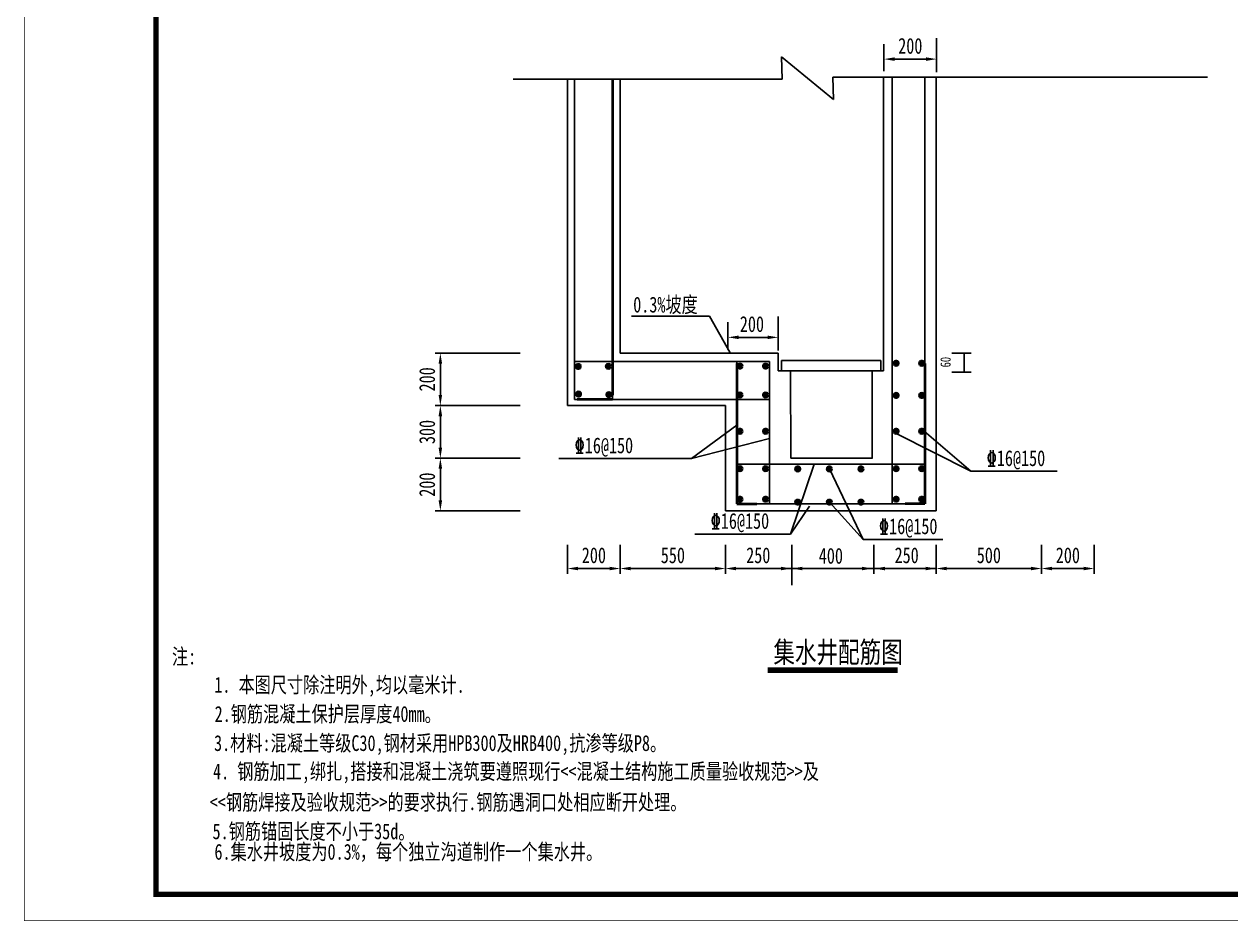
# Model space of a CAD drawing. Header units: inches. Extents: x -113 to 2477, y -497 to 443.
# Drawn here: x 1541.6 to 1770.8, y -493 to -322.6 of the extents above; entities that cross this region are included whole.
import ezdxf

# ---------------------------------------------------------------- set-up
doc = ezdxf.new("R2010")
doc.units = ezdxf.units.IN
doc.header["$MEASUREMENT"] = 0
doc.styles.add('宋体', font='', dxfattribs={"width": 0.75})
doc.styles.get('宋体').set_extended_font_data('SimSun')

msp = doc.modelspace()

# ---------------------------------------------------------------- hatches: boundary and pattern name
at = {"lineweight": 50}
for points in [[(1652.981, -387.616, 1), (1652.181, -387.616, 1)], [(1677.974, -387.583, -1), (1677.174, -387.583, -1)], [(1682.831, -387.583, -1), (1682.031, -387.583, -1)], [(1707.626, -387.038, -1), (1706.826, -387.038, -1)], [(1712.483, -387.038, -1), (1711.683, -387.038, -1)], [(1647.25, -387.646, 1), (1646.45, -387.646, 1)], [(1647.31, -392.894, 1), (1646.51, -392.894, 1)], [(1653.067, -392.994, 1), (1652.267, -392.994, 1)], [(1677.974, -393.108, -1), (1677.174, -393.108, -1)], [(1682.831, -393.108, -1), (1682.031, -393.108, -1)], [(1707.626, -393.174, -1), (1706.826, -393.174, -1)], [(1712.483, -393.174, -1), (1711.683, -393.174, -1)], [(1677.974, -399.955, -1), (1677.174, -399.955, -1)], [(1682.831, -399.955, -1), (1682.031, -399.955, -1)], [(1707.626, -399.955, -1), (1706.826, -399.955, -1)], [(1712.483, -399.955, -1), (1711.683, -399.955, -1)], [(1677.974, -407.069, -1), (1677.174, -407.069, -1)], [(1682.831, -407.069, -1), (1682.031, -407.069, -1)], [(1688.94, -407.108, -1), (1688.14, -407.108, -1)], [(1694.94, -407.108, -1), (1694.14, -407.108, -1)], [(1700.94, -407.108, -1), (1700.14, -407.108, -1)], [(1707.626, -407.069, -1), (1706.826, -407.069, -1)], [(1712.483, -407.069, -1), (1711.683, -407.069, -1)], [(1677.974, -412.861, -1), (1677.174, -412.861, -1)], [(1682.831, -412.861, -1), (1682.031, -412.861, -1)], [(1688.94, -413.417, -1), (1688.14, -413.417, -1)], [(1694.94, -413.417, -1), (1694.14, -413.417, -1)], [(1700.94, -413.417, -1), (1700.14, -413.417, -1)], [(1707.626, -412.861, -1), (1706.826, -412.861, -1)], [(1712.483, -412.861, -1), (1711.683, -412.861, -1)]]:
    msp.add_hatch(color=0, dxfattribs=at).paths.add_polyline_path(points)

# ---------------------------------------------------------------- linework, layer by layer
at = {"color": 0}
for p, q in [((1714.901, -331.746), (1714.901, -325.298)), ((1704.9, -331.544), (1704.9, -326.406)), ((1685.582, -333.04), (1685.437, -328.842)), ((1685.437, -328.842), (1695.321, -336.906)), ((1706.91, -329.262), (1712.91, -329.262)), ((1685.582, -333.04), (1634.484, -333.04)), ((1644.825, -385.091), (1644.825, -333.04)), ((1646.162, -393.091), (1646.162, -333.04)), ((1654.825, -379.091), (1654.825, -333.04)), ((1695.176, -332.709), (1766.368, -332.709)), ((1695.321, -336.906), (1695.176, -332.709)), ((1704.825, -385.091), (1704.825, -332.709)), ((1706.476, -386.313), (1706.476, -332.709)), ((1712.671, -386.313), (1712.671, -332.709)), ((1714.825, -395.091), (1714.825, -332.709)), ((1654.825, -379.091), (1654.825, -385.091)), ((1657.002, -378.091), (1671.798, -378.091)), ((1671.798, -378.091), (1675.702, -385.077)), ((1675.272, -384.399), (1675.272, -379.261)), ((1684.827, -384.601), (1684.827, -378.153)), ((1676.836, -382.116), (1682.836, -382.116)), ((1635.825, -385.091), (1619.677, -385.091)), ((1620.677, -387.091), (1620.677, -393.091)), ((1644.825, -385.091), (1644.825, -395.091)), ((1683.183, -386.689), (1646.162, -386.689)), ((1660.825, -385.091), (1654.825, -385.091)), ((1684.825, -385.091), (1654.825, -385.091)), ((1676.98, -387.09), (1676.98, -386.689)), ((1683.183, -386.689), (1683.183, -413.756)), ((1684.825, -385.091), (1684.827, -388.473)), ((1685.429, -388.479), (1685.429, -386.525)), ((1685.429, -386.525), (1704.283, -386.525)), ((1704.283, -386.525), (1704.283, -388.468)), ((1704.825, -385.091), (1704.825, -388.468)), ((1706.467, -387.09), (1706.467, -413.756)), ((1706.476, -386.313), (1706.476, -393.271)), ((1712.671, -387.09), (1712.671, -386.313)), ((1717.816, -385.091), (1721.479, -385.091)), ((1720.136, -385.185), (1720.149, -388.713)), ((1684.827, -388.473), (1687.183, -388.468)), ((1687.183, -388.468), (1687.22, -405.086)), ((1687.183, -388.468), (1702.646, -388.468)), ((1702.646, -405.102), (1702.646, -388.468)), ((1702.646, -388.468), (1704.825, -388.468)), ((1717.816, -388.732), (1721.479, -388.732)), ((1646.162, -393.091), (1646.162, -393.918)), ((1646.629, -393.933), (1646.162, -393.918)), ((1646.162, -393.918), (1683.183, -393.918)), ((1653.35, -393.091), (1653.35, -393.933)), ((1635.825, -395.091), (1619.677, -395.091)), ((1635.825, -395.091), (1619.677, -395.091)), ((1644.825, -395.091), (1674.825, -395.091)), ((1674.825, -395.091), (1674.825, -415.091)), ((1714.825, -395.091), (1714.825, -415.091)), ((1620.677, -397.091), (1620.677, -403.091)), ((1668.341, -405.135), (1676.98, -398.798)), ((1721.399, -407.564), (1707.212, -400.355)), ((1721.399, -407.564), (1712.083, -399.555)), ((1668.341, -405.135), (1683.183, -401.36)), ((1635.825, -405.091), (1619.677, -405.091)), ((1635.825, -405.091), (1619.677, -405.091)), ((1668.341, -405.135), (1643.158, -405.135)), ((1687.22, -405.086), (1702.646, -405.086)), ((1620.677, -407.091), (1620.677, -413.091)), ((1676.98, -406.23), (1712.671, -406.23)), ((1687.163, -419.49), (1691.646, -406.23)), ((1694.54, -407.108), (1700.942, -420.505)), ((1737.796, -407.564), (1721.399, -407.564)), ((1676.98, -413.756), (1712.671, -413.756)), ((1680.741, -413.756), (1683.183, -413.756)), ((1687.163, -419.49), (1690.74, -414.196)), ((1700.942, -420.505), (1694.54, -413.417)), ((1635.825, -415.091), (1619.677, -415.091)), ((1674.825, -415.091), (1714.825, -415.091)), ((1644.825, -421.505), (1644.825, -427.032)), ((1644.825, -421.505), (1644.825, -427.032)), ((1654.825, -421.505), (1654.825, -427.032)), ((1654.825, -421.505), (1654.825, -427.032)), ((1687.163, -419.49), (1668.985, -419.49)), ((1674.825, -421.505), (1674.825, -427.032)), ((1674.825, -421.505), (1674.825, -427.032)), ((1687.402, -421.505), (1687.402, -427.032)), ((1716.065, -420.505), (1700.942, -420.505)), ((1703.014, -421.505), (1703.014, -427.032)), ((1714.825, -421.505), (1714.825, -427.032)), ((1714.825, -421.505), (1714.825, -427.032)), ((1734.825, -421.505), (1734.825, -427.032)), ((1734.825, -421.505), (1734.825, -427.032)), ((1744.825, -421.505), (1744.825, -427.032)), ((1744.825, -421.505), (1744.825, -427.032)), ((1687.402, -423.674), (1687.402, -429.201)), ((1646.825, -426.032), (1652.825, -426.032)), ((1656.825, -426.032), (1672.825, -426.032)), ((1676.825, -426.032), (1682.825, -426.032)), ((1682.825, -426.032), (1687.34, -426.032)), ((1686.825, -426.032), (1702.825, -426.032)), ((1703.075, -426.032), (1714.825, -426.032)), ((1706.825, -426.032), (1712.825, -426.032)), ((1716.825, -426.032), (1732.825, -426.032)), ((1736.825, -426.032), (1742.825, -426.032))]:
    msp.add_line(p, q, dxfattribs=at)
at = {"color": 0, "lineweight": 40}
for p, q in [((1653.35, -333.04), (1653.35, -393.091)), ((1676.98, -387.09), (1676.98, -413.756)), ((1712.671, -387.09), (1712.671, -413.756)), ((1653.35, -393.933), (1646.629, -393.933)), ((1676.98, -413.756), (1680.741, -413.756)), ((1712.671, -413.756), (1708.91, -413.756))]:
    msp.add_line(p, q, dxfattribs=at)
at = {"color": 0, "lineweight": 50}
for p, q in [((1682.846, -445.11), (1707.464, -445.11)), ((1682.846, -445.61), (1707.464, -445.61))]:
    msp.add_line(p, q, dxfattribs=at)
at = {"color": 0}
for points, const_width in [([(1541.694, -492.916), (1541.694, -195.916), (1961.694, -195.916), (1961.694, -492.916)], 0.1), ([(1566.694, -487.916), (1566.694, -200.916), (1956.694, -200.916), (1956.694, -487.916)], 1)]:
    msp.add_lwpolyline(points, close=True, dxfattribs=dict(at, const_width=const_width))
at = {"color": 0, "lineweight": 50}
for centre in [(1652.581, -387.616), (1677.574, -387.583), (1682.431, -387.583), (1707.226, -387.038), (1712.083, -387.038), (1646.85, -387.646), (1646.91, -392.894), (1652.667, -392.994), (1677.574, -393.058), (1682.431, -393.058), (1707.226, -393.148), (1712.083, -393.148), (1677.574, -399.955), (1682.431, -399.955), (1707.226, -399.955), (1712.083, -399.955), (1677.574, -407.069), (1682.431, -407.069), (1688.54, -407.108), (1694.54, -407.108), (1700.54, -407.108), (1707.226, -407.069), (1712.083, -407.069), (1677.574, -412.861), (1682.431, -412.861), (1688.54, -413.417), (1694.54, -413.417), (1700.54, -413.417), (1707.226, -412.861), (1712.083, -412.861)]:
    msp.add_circle(centre, 0.4, dxfattribs=at)
at = {"color": 0}
for points in [[(1706.91, -328.928), (1706.91, -329.595), (1704.91, -329.262)], [(1712.91, -328.928), (1712.91, -329.595), (1714.91, -329.262)], [(1677.29, -381.783), (1677.29, -382.45), (1675.29, -382.116)], [(1682.836, -381.783), (1682.836, -382.45), (1684.836, -382.116)], [(1620.344, -387.091), (1621.011, -387.091), (1620.677, -385.091)], [(1719.969, -386.185), (1720.302, -386.185), (1720.136, -385.185)], [(1719.982, -387.713), (1720.315, -387.713), (1720.149, -388.713)], [(1620.344, -393.091), (1621.011, -393.091), (1620.677, -395.091)], [(1620.344, -397.091), (1621.011, -397.091), (1620.677, -395.091)], [(1620.344, -403.091), (1621.011, -403.091), (1620.677, -405.091)], [(1620.344, -407.091), (1621.011, -407.091), (1620.677, -405.091)], [(1620.344, -413.091), (1621.011, -413.091), (1620.677, -415.091)], [(1646.825, -425.699), (1646.825, -426.366), (1644.825, -426.032)], [(1652.825, -425.699), (1652.825, -426.366), (1654.825, -426.032)], [(1656.825, -425.699), (1656.825, -426.366), (1654.825, -426.032)], [(1672.825, -425.699), (1672.825, -426.366), (1674.825, -426.032)], [(1676.825, -425.699), (1676.825, -426.366), (1674.825, -426.032)], [(1685.34, -425.699), (1685.34, -426.366), (1687.34, -426.032)], [(1689.412, -425.699), (1689.412, -426.366), (1687.412, -426.032)], [(1700.715, -425.699), (1700.715, -426.366), (1702.715, -426.032)], [(1705.075, -425.699), (1705.075, -426.366), (1703.075, -426.032)], [(1712.825, -425.699), (1712.825, -426.366), (1714.825, -426.032)], [(1716.825, -425.699), (1716.825, -426.366), (1714.825, -426.032)], [(1732.825, -425.699), (1732.825, -426.366), (1734.825, -426.032)], [(1736.825, -425.699), (1736.825, -426.366), (1734.825, -426.032)], [(1742.825, -425.699), (1742.825, -426.366), (1744.825, -426.032)]]:
    msp.add_solid(points, dxfattribs=at)

# ---------------------------------------------------------------- texts
at = {"color": 0, "style": '宋体', "width": 0.75}
for s, height, p in [('0.3%坡度', 3, (1657.294, -377.394)), ('%%13216@150', 3, (1646.172, -404.134)), ('%%13216@150', 3, (1724.413, -406.563)), ('%%13216@150', 3, (1672, -418.489)), ('%%13216@150', 3, (1703.957, -419.504)), ('集水井配筋图', 4, (1683.917, -443.913)), ('注:', 3, (1569.712, -444.243)), ('1. 本图尺寸除注明外,均以毫米计.', 3, (1577.751, -449.62)), ('2.钢筋混凝土保护层厚度40mm。', 3, (1577.816, -455.155)), ('3.材料:混凝土等级C30,钢材采用HPB300及HRB400,抗渗等级P8。', 3, (1577.708, -460.69)), ('4. 钢筋加工,绑扎,搭接和混凝土浇筑要遵照现行<<混凝土结构施工质量验收规范>>及', 3, (1577.511, -466.068)), ('<<钢筋焊接及验收规范>>的要求执行.钢筋遇洞口处相应断开处理。', 3, (1576.891, -471.918)), (' 5.钢筋锚固长度不小于35d。', 3, (1575.885, -477.453)), ('6.集水井坡度为0.3%，每个独立沟道制作一个集水井。', 3, (1577.779, -481.337))]:
    msp.add_text(s, height=height, dxfattribs=at).set_placement(p)
at = {"color": 0, "char_height": 3, "attachment_point": 5, "style": '宋体'}
for s, insert in [('200', (1709.91, -326.762)), ('200', (1679.836, -379.616)), ('200', (1649.825, -423.532)), ('550', (1664.825, -423.532)), ('250', (1681.041, -423.532)), ('400', (1694.825, -423.634)), ('250', (1709.217, -423.532)), ('500', (1724.825, -423.532)), ('200', (1739.825, -423.532))]:
    msp.add_mtext(s, dxfattribs=dict(at, insert=insert))
at = {"color": 0, "attachment_point": 5, "rotation": 90, "style": '宋体'}
for s, insert, char_height in [('60', (1716.603, -386.824), 1.95), ('200', (1618.177, -390.091), 3), ('300', (1618.177, -400.091), 3), ('200', (1618.177, -410.091), 3)]:
    msp.add_mtext(s, dxfattribs=dict(at, insert=insert, char_height=char_height))

doc.saveas('drawing.dxf')
